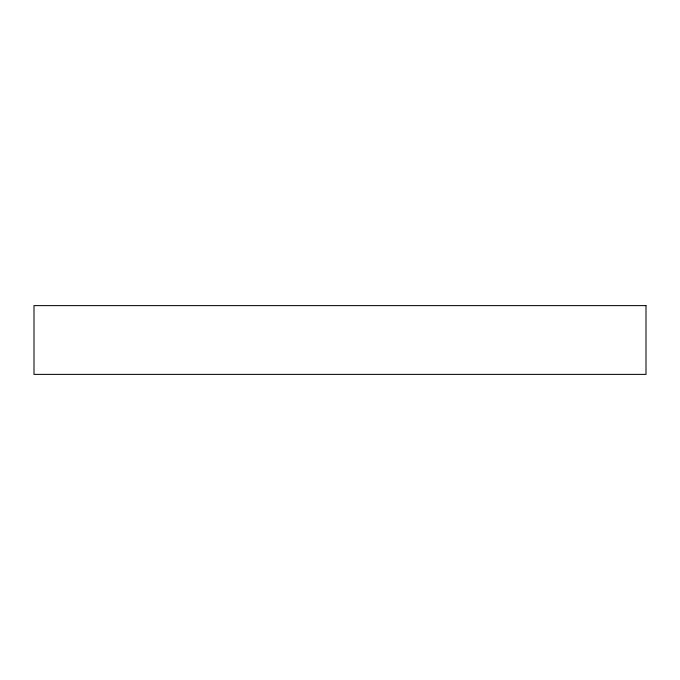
<?xml version="1.0" encoding="UTF-8"?>
<svg xmlns="http://www.w3.org/2000/svg" width="680" height="680" viewBox="0 0 680 680"><rect width="100%" height="100%" fill="white"/><g stroke="black" fill="none" stroke-linecap="round" stroke-linejoin="round"><path stroke-width="1.02" d="M646 305.618L34 305.618L34 374.382L646 374.382L646 305.618"/></g></svg>
